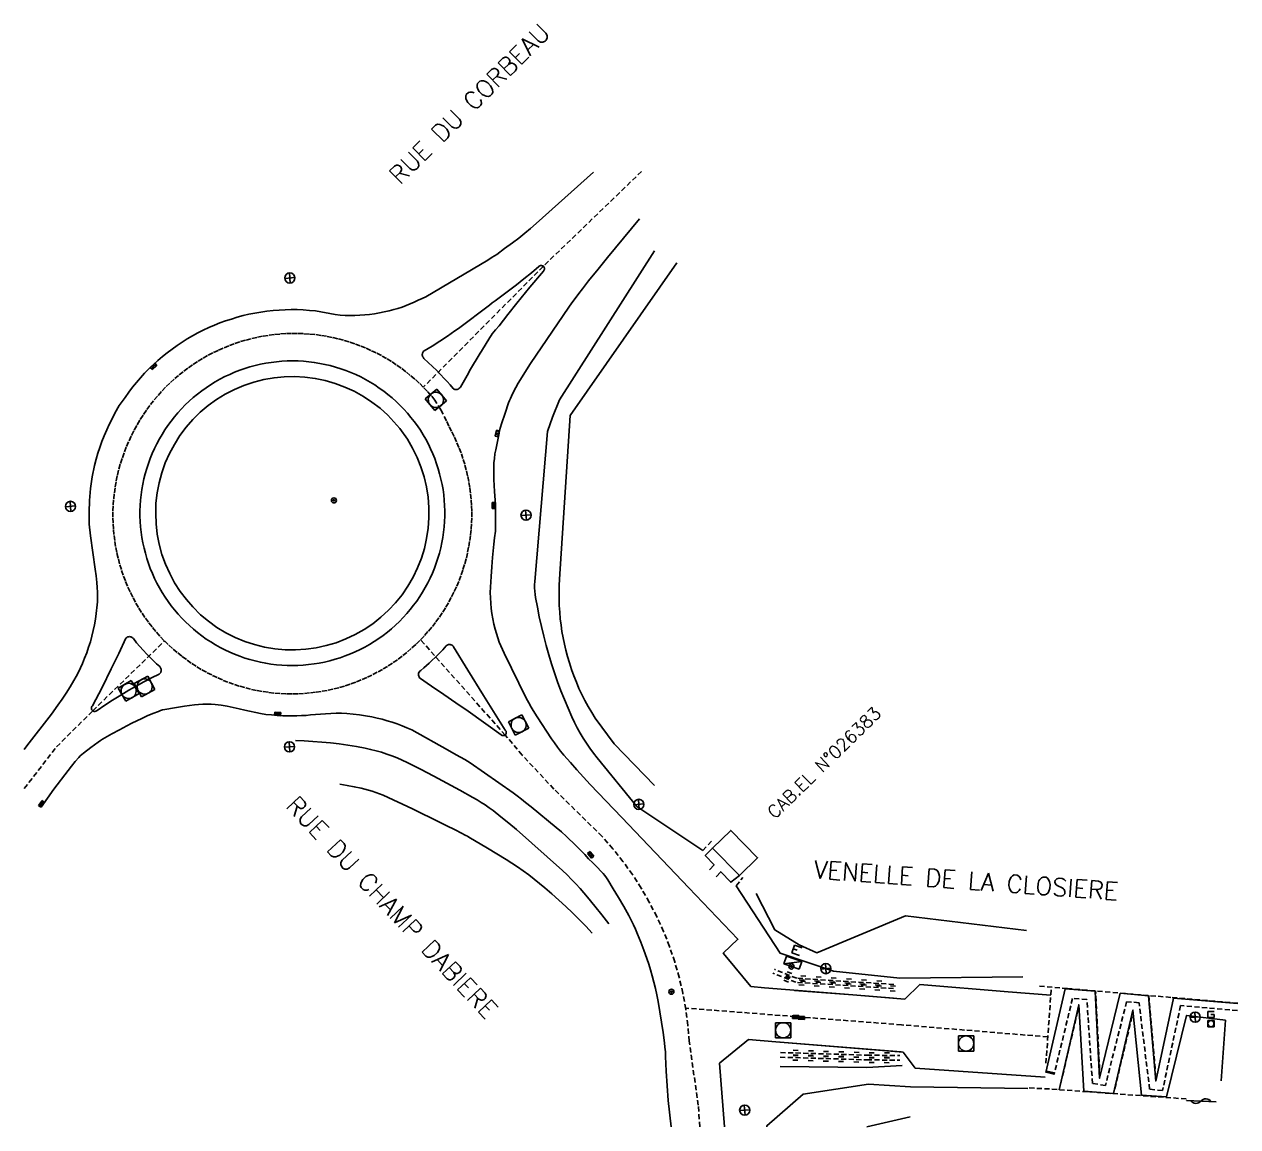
# Model space of a CAD drawing. Header units: millimetres. Extents: x 163000 to 163983, y 152000 to 152911.
# Drawn here: x 163000 to 163119.6, y 152000 to 152108.6 of the extents above; entities that cross this region are included whole.
import ezdxf
from ezdxf.enums import TextEntityAlignment as Align

# ---------------------------------------------------------------- set-up
doc = ezdxf.new("R2010")
doc.units = ezdxf.units.MM
doc.linetypes.add('DASHED', pattern=[0.75, 0.5, -0.25])
doc.layers.get('0').update_dxf_attribs({"linetype": 'CONTINUOUS'})
for name, color, linetype in [('W0001', 6, 'DASHED'), ('W0006', 2, 'CONTINUOUS'), ('W0008', 7, 'CONTINUOUS'), ('W0014', 7, 'CONTINUOUS'), ('W0015', 2, 'CONTINUOUS'), ('W0060', 7, 'DASHED'), ('W0061', 7, 'CONTINUOUS'), ('W0113', 2, 'DASHED'), ('W0210', 2, 'CONTINUOUS'), ('W0211', 2, 'CONTINUOUS'), ('W0214', 2, 'CONTINUOUS'), ('W0220', 5, 'DASHED'), ('W0221', 2, 'CONTINUOUS'), ('W0310', 3, 'CONTINUOUS'), ('W0400', 7, 'CONTINUOUS'), ('W0402', 7, 'CONTINUOUS'), ('W0412', 7, 'CONTINUOUS'), ('W0420', 7, 'CONTINUOUS'), ('W0430', 7, 'CONTINUOUS'), ('W0431', 7, 'CONTINUOUS'), ('W0469', 7, 'CONTINUOUS'), ('W0856', 7, 'CONTINUOUS'), ('W0989', 7, 'CONTINUOUS'), ('W0991', 7, 'CONTINUOUS')]:
    doc.layers.add(name, color=color, linetype=linetype)
doc.styles.get("Standard").update_dxf_attribs({"font": 'romans.shx', "width": 0.85})

# ---------------------------------------------------------------- blocks, each defined once
blk = doc.blocks.new('T856')
for p, q in [((-0.125, 0), (0.125, 0)), ((0, 0.125), (0, -0.125))]:
    blk.add_line(p, q)
blk.add_ellipse((0, 0), major_axis=(-0.177, 0.177), ratio=1, start_param=3.9269908, end_param=10.2101761)
blk = doc.blocks.new('T430')
at = {"flags": 128}
for points in [[(-0.4, 2.1), (0.4, 2.1)], [(-0.4, 2.1), (-0.4, 1.3)], [(-0.4, 1.7), (0, 1.7)], [(-0.4, 1.3), (0.4, 1.3)], [(0.8, 0.8), (-0.8, 0.8)], [(-0.8, 0.8), (-0.8, 0)], [(0.8, 0.8), (-0.8, 0)], [(-0.8, 0), (0.8, 0)], [(0.8, 0), (0.8, 0.8)]]:
    blk.add_lwpolyline(points, dxfattribs=at)
blk = doc.blocks.new('T412')
for p, q in [((-0.3, 1.2), (0.3, 1.2)), ((-0.3, 1.2), (-0.3, 0.6)), ((-0.3, 0.6), (0.3, 0.6)), ((-0.3, 0.3), (0.3, 0.3)), ((-0.3, -0.3), (-0.3, 0.3)), ((0, 0.9), (0.3, 0.9)), ((0.3, 0.9), (0.3, 0.6)), ((0.3, 0.3), (0.3, -0.3)), ((0.3, -0.3), (-0.3, -0.3))]:
    blk.add_line(p, q)
blk.add_ellipse((0, 0), major_axis=(0.212, 0.212), ratio=1, start_param=5.497787, end_param=11.780972)
blk = doc.blocks.new('T400')
for p, q in [((-0.15, 0.3), (0.15, 0.3)), ((-0.15, -0.25), (-0.15, 0.3)), ((-0.15, 0.15), (0.15, 0.15)), ((-0.15, 0), (0.15, 0)), ((0.15, 0.3), (0.15, -0.25)), ((-0.15, -0.15), (0.15, -0.15)), ((-0.15, -0.25), (-0.15, -0.3)), ((-0.15, -0.3), (0.15, -0.3)), ((0.15, -0.3), (0.15, -0.25))]:
    blk.add_line(p, q)
blk = doc.blocks.new('T420')
for p, q in [((0.75, 0.75), (-0.75, 0.75)), ((-0.75, 0.75), (-0.75, -0.75)), ((0.75, 0.75), (0.75, -0.75)), ((0.75, -0.75), (-0.75, -0.75))]:
    blk.add_line(p, q)
blk.add_ellipse((0, 0), major_axis=(-0.53, 0.53), ratio=1, start_param=3.926991, end_param=10.210176)
blk = doc.blocks.new('T469')
at = {"color": 0, "linetype": 'Continuous', "flags": 128}
for points in [[(-0.35, 0.35), (0.35, -0.35)], [(-0.35, -0.35), (0.35, 0.35)]]:
    blk.add_lwpolyline(points, dxfattribs=at)
at = {"color": 0, "linetype": 'Continuous'}
blk.add_circle((0, 0), 0.5, dxfattribs=at)
blk = doc.blocks.new('t310o')
at = {"color": 0, "linetype": 'Continuous'}
for centre, start, end in [((-0.5, 0.38), 216.8699, 323.1304), ((0.5, -0.37), 36.8699, 143.1303)]:
    blk.add_arc(centre, 0.625, start, end, dxfattribs=at)
blk = doc.blocks.new('t220o')
at = {"color": 0, "linetype": 'Continuous'}
for p, q in [((-0.25, 0.25), (0.25, 0.25)), ((-0.25, -0.25), (0.25, -0.25))]:
    blk.add_line(p, q, dxfattribs=at)

msp = doc.modelspace()

# ---------------------------------------------------------------- linework, layer by layer
at = {"layer": 'W0001'}
for points in [[(163060.83, 152094.12), (163051.13, 152084.76), (163039.32, 152072.86)], [(163040.47, 152071.58), (163040.1, 152072.02), (163039.72, 152072.45), (163039.32, 152072.86), (163038.9, 152073.27), (163038.48, 152073.66), (163038.04, 152074.03), (163037.59, 152074.39), (163037.13, 152074.74), (163036.66, 152075.07), (163036.18, 152075.39), (163035.69, 152075.69), (163035.19, 152075.97), (163034.68, 152076.24), (163034.16, 152076.49), (163033.63, 152076.73), (163033.1, 152076.94), (163032.56, 152077.14), (163032.01, 152077.33), (163031.46, 152077.49), (163030.9, 152077.64), (163030.34, 152077.77), (163029.77, 152077.88), (163029.21, 152077.97), (163028.63, 152078.05), (163028.06, 152078.1), (163027.49, 152078.14), (163026.91, 152078.16), (163026.33, 152078.16), (163025.76, 152078.14), (163025.18, 152078.1), (163024.61, 152078.05), (163024.04, 152077.97), (163023.47, 152077.88), (163022.9, 152077.77), (163022.34, 152077.64), (163021.79, 152077.49), (163021.23, 152077.33), (163020.69, 152077.14), (163020.15, 152076.94), (163019.61, 152076.72), (163019.09, 152076.49), (163018.57, 152076.24), (163018.06, 152075.97), (163017.56, 152075.69), (163017.07, 152075.38), (163016.59, 152075.07), (163016.12, 152074.74), (163015.66, 152074.39), (163015.21, 152074.03), (163014.77, 152073.65), (163014.35, 152073.26), (163013.93, 152072.86), (163013.52, 152072.43), (163013.13, 152071.99), (163012.75, 152071.53), (163012.38, 152071.07), (163012.03, 152070.59), (163011.7, 152070.1), (163011.38, 152069.6), (163011.08, 152069.08), (163010.79, 152068.56), (163010.53, 152068.03), (163010.28, 152067.49), (163010.05, 152066.95), (163009.83, 152066.39), (163009.64, 152065.83), (163009.46, 152065.27), (163009.3, 152064.69), (163009.17, 152064.12), (163009.05, 152063.53), (163008.95, 152062.95), (163008.87, 152062.36), (163008.8, 152061.77), (163008.76, 152061.18), (163008.74, 152060.59), (163008.74, 152060), (163008.76, 152059.41), (163008.79, 152058.83), (163008.85, 152058.24), (163008.92, 152057.66), (163009.02, 152057.08), (163009.13, 152056.51), (163009.27, 152055.94), (163009.42, 152055.37), (163009.59, 152054.81), (163009.78, 152054.25), (163009.99, 152053.71), (163010.22, 152053.16), (163010.46, 152052.63), (163010.72, 152052.11), (163011, 152051.59), (163011.3, 152051.09), (163011.61, 152050.59), (163011.94, 152050.11), (163012.29, 152049.63), (163012.65, 152049.17), (163013.03, 152048.72), (163013.42, 152048.28), (163013.82, 152047.86), (163014.24, 152047.45), (163014.67, 152047.06), (163015.12, 152046.68), (163015.57, 152046.32), (163016.04, 152045.97), (163016.52, 152045.63), (163017.01, 152045.32), (163017.51, 152045.02), (163018.02, 152044.73), (163018.54, 152044.47), (163019.07, 152044.22), (163019.6, 152043.98), (163020.15, 152043.77), (163020.7, 152043.57), (163021.25, 152043.39), (163021.82, 152043.24), (163022.38, 152043.09), (163022.95, 152042.97), (163023.53, 152042.87), (163024.11, 152042.79), (163024.69, 152042.72), (163025.27, 152042.68), (163025.85, 152042.65), (163026.44, 152042.64), (163027.02, 152042.65), (163027.61, 152042.69), (163028.19, 152042.74), (163028.77, 152042.81), (163029.35, 152042.9), (163029.93, 152043), (163030.5, 152043.13), (163031.07, 152043.28), (163031.63, 152043.44), (163032.19, 152043.63), (163032.74, 152043.83), (163033.28, 152044.05), (163033.81, 152044.28), (163034.34, 152044.54), (163034.86, 152044.81), (163035.37, 152045.1), (163035.87, 152045.4), (163036.36, 152045.73), (163036.84, 152046.06), (163037.3, 152046.42), (163037.76, 152046.79), (163038.2, 152047.17), (163038.63, 152047.56), (163039.04, 152047.98), (163039.45, 152048.4), (163039.83, 152048.84), (163040.21, 152049.29), (163040.56, 152049.75), (163040.91, 152050.22), (163041.23, 152050.71), (163041.54, 152051.2), (163041.84, 152051.7), (163042.11, 152052.22), (163042.37, 152052.74), (163042.61, 152053.27), (163042.84, 152053.81), (163043.05, 152054.36), (163043.23, 152054.91), (163043.41, 152055.47), (163043.56, 152056.03), (163043.69, 152056.6), (163043.8, 152057.17), (163043.9, 152057.75), (163043.98, 152058.33), (163044.03, 152058.91), (163044.07, 152059.49), (163044.09, 152060.08), (163044.09, 152060.66), (163044.07, 152061.24), (163044.03, 152061.83), (163043.97, 152062.41), (163043.9, 152062.99), (163043.8, 152063.56), (163043.68, 152064.14), (163043.55, 152064.71), (163043.4, 152065.27), (163043.23, 152065.83), (163043.04, 152066.38), (163042.83, 152066.93), (163042.6, 152067.47), (163042.36, 152068), (163042.1, 152068.52), (163041.82, 152069.03), (163041.61, 152069.54), (163041.05, 152070.62), (163041.05, 152070.62), (163040.47, 152071.58), (163040.47, 152071.58), (163040.47, 152071.58)], [(163000, 152033.32), (163003.17, 152037.42), (163006.75, 152040.98), (163013.82, 152047.86)], [(163066.57, 152000), (163066.41, 152002.12), (163065.52, 152008.42), (163065.39, 152010.01), (163065.18, 152011.59), (163064.89, 152013.16), (163064.53, 152014.72), (163064.09, 152016.25), (163063.58, 152017.77), (163062.99, 152019.25), (163062.33, 152020.7), (163061.59, 152022.12), (163060.79, 152023.51), (163059.93, 152024.85), (163058.99, 152026.14), (163058, 152027.39), (163056.94, 152028.59), (163052.18, 152033.27), (163049.07, 152036.62), (163047.39, 152038.58), (163039.04, 152047.98)], [(163100.86, 152008.85), (163086.43, 152010.04), (163065.16, 152011.69)]]:
    msp.add_lwpolyline(points, dxfattribs=at)
at = {"layer": 'W0006'}
msp.add_lwpolyline([(163104.4, 152003.52), (163104.4, 152003.52), (163103.91, 152012.02)], dxfattribs=at)
at = {"layer": 'W0008'}
for points in [[(163056.1, 152094.06), (163050.45, 152089), (163049.89, 152088.51), (163049.33, 152088.04), (163048.72, 152087.55), (163048.1, 152087.08), (163047.33, 152086.51), (163046.55, 152085.95), (163046.12, 152085.66), (163045.68, 152085.39), (163039.58, 152081.78), (163039.2, 152081.61), (163038.82, 152081.42), (163038.43, 152081.24), (163038.03, 152081.07), (163037.63, 152080.91), (163037.23, 152080.76), (163036.82, 152080.63), (163036.41, 152080.51), (163035.94, 152080.38), (163035.46, 152080.27), (163034.99, 152080.18), (163034.51, 152080.1), (163034.03, 152080.03), (163033.55, 152079.98), (163033.06, 152079.95), (163032.58, 152079.93), (163032.09, 152079.93), (163031.61, 152079.94), (163031.12, 152079.97), (163030.64, 152080.02), (163028.69, 152080.37), (163028.09, 152080.43), (163027.49, 152080.47), (163026.9, 152080.5), (163026.3, 152080.5), (163025.7, 152080.49), (163025.1, 152080.46), (163024.51, 152080.41), (163023.91, 152080.35), (163023.32, 152080.26), (163022.73, 152080.16), (163022.14, 152080.04), (163021.56, 152079.91), (163020.98, 152079.75), (163020.41, 152079.58), (163019.84, 152079.39), (163019.28, 152079.19), (163018.73, 152078.97), (163018.18, 152078.73), (163017.63, 152078.48), (163017.1, 152078.21), (163016.58, 152077.92), (163016.06, 152077.62), (163015.55, 152077.3), (163015.05, 152076.97), (163014.57, 152076.62), (163014.09, 152076.26), (163013.62, 152075.89), (163013.17, 152075.5), (163012.72, 152075.1), (163012.29, 152074.68), (163011.86, 152074.24), (163011.45, 152073.79), (163011.05, 152073.32), (163010.66, 152072.85), (163010.29, 152072.36), (163009.93, 152071.86), (163009.34, 152071.06), (163009.34, 152071.06), (163008.92, 152070.29), (163008.66, 152069.75), (163008.38, 152069.2), (163008.12, 152068.65), (163007.88, 152068.08), (163007.65, 152067.51), (163007.44, 152066.93), (163007.25, 152066.35), (163007.08, 152065.76), (163006.93, 152065.16), (163006.69, 152064.02), (163006.52, 152062.87), (163006.42, 152061.71), (163006.38, 152060.54), (163006.41, 152059.38), (163006.51, 152058.21), (163006.98, 152054.94), (163007.07, 152054.28), (163007.14, 152053.61), (163007.18, 152053.13), (163007.2, 152052.66), (163007.2, 152052.35), (163007.2, 152052.04), (163007.2, 152051.73), (163007.19, 152051.42), (163007.1, 152050.58), (163007.02, 152050.01), (163006.92, 152049.45), (163006.8, 152048.89), (163006.66, 152048.33), (163006.51, 152047.78), (163006.34, 152047.24), (163006.16, 152046.69), (163005.95, 152046.16), (163005.74, 152045.63), (163005.54, 152045.2), (163005.34, 152044.77), (163005.12, 152044.36), (163004.88, 152043.95), (163004.51, 152043.33), (163004.13, 152042.72), (163003.73, 152042.12), (163003.32, 152041.52), (163002.69, 152040.64), (163000.26, 152037.53), (163000, 152037.18)], [(163101.15, 152012.96), (163096.95, 152013.3), (163088.25, 152014.01), (163086.77, 152012.58), (163081.63, 152013), (163072.95, 152013.67), (163071.6, 152013.81), (163069.23, 152016.68), (163068.88, 152017.1), (163070.32, 152018.47), (163065.47, 152023.55), (163058.87, 152030.46), (163055.76, 152033.72), (163055.1, 152034.43), (163054.45, 152035.15), (163053.81, 152035.88), (163053.18, 152036.61), (163052.85, 152037), (163052.55, 152037.41), (163052.25, 152037.82), (163051.96, 152038.23), (163050.55, 152040.38), (163050.15, 152041.01), (163050.05, 152041.17), (163049.96, 152041.34), (163049.71, 152041.78), (163049.46, 152042.22), (163047.28, 152046.65), (163047.11, 152047.01), (163046.96, 152047.37), (163046.81, 152047.74), (163046.66, 152048.16), (163046.53, 152048.59), (163046.4, 152049.02), (163046.28, 152049.53), (163046.17, 152050.04), (163046.08, 152050.55), (163046.01, 152051.07), (163045.96, 152051.59), (163045.93, 152052.12), (163045.92, 152052.64), (163045.93, 152053.16), (163045.96, 152053.69), (163046, 152054.22), (163046.07, 152055.16), (163046.14, 152056.09), (163046.2, 152056.74), (163046.26, 152057.38), (163046.33, 152058.03), (163046.42, 152058.69), (163046.43, 152059.24), (163046.44, 152059.79), (163046.44, 152060.34), (163046.43, 152060.89), (163046.42, 152061.31), (163046.4, 152061.73), (163046.38, 152062.16), (163046.35, 152062.58), (163046.3, 152063.18), (163046.27, 152063.78), (163046.26, 152064.39), (163046.26, 152064.99), (163046.28, 152065.42), (163046.32, 152065.85), (163046.37, 152066.28), (163046.45, 152066.7), (163046.78, 152068.34), (163046.84, 152068.61), (163046.93, 152068.93), (163047.03, 152069.25), (163047.37, 152070.29), (163047.73, 152071.32), (163047.81, 152071.55), (163047.9, 152071.76), (163048, 152071.98), (163048.22, 152072.41), (163048.44, 152072.83), (163048.67, 152073.25), (163049.89, 152075.21), (163053.67, 152080.74), (163053.97, 152081.16), (163054.27, 152081.59), (163054.63, 152082.08), (163054.99, 152082.56), (163055.3, 152082.96), (163055.61, 152083.35), (163056.54, 152084.5), (163057.47, 152085.63), (163060.63, 152089.45)], [(163038.1, 152069.88), (163037.76, 152070.29), (163037.4, 152070.69), (163037.03, 152071.07), (163036.65, 152071.44), (163036.25, 152071.8), (163035.84, 152072.14), (163035.42, 152072.47), (163034.98, 152072.78), (163034.54, 152073.08), (163034.08, 152073.36), (163033.62, 152073.62), (163033.15, 152073.87), (163032.67, 152074.1), (163032.18, 152074.31), (163031.68, 152074.51), (163031.18, 152074.68), (163030.67, 152074.84), (163030.15, 152074.99), (163029.63, 152075.11), (163029.11, 152075.21), (163028.58, 152075.3), (163028.05, 152075.37), (163027.52, 152075.42), (163026.99, 152075.45), (163026.46, 152075.46), (163025.92, 152075.45), (163025.39, 152075.42), (163024.86, 152075.37), (163024.33, 152075.31), (163023.8, 152075.22), (163023.28, 152075.12), (163022.76, 152075), (163022.24, 152074.86), (163021.73, 152074.7), (163021.23, 152074.53), (163020.73, 152074.33), (163020.24, 152074.12), (163019.76, 152073.9), (163019.28, 152073.65), (163018.82, 152073.39), (163018.36, 152073.11), (163017.92, 152072.81), (163017.48, 152072.5), (163017.06, 152072.18), (163016.65, 152071.84), (163016.25, 152071.48), (163015.86, 152071.12), (163015.49, 152070.73), (163015.14, 152070.34), (163014.79, 152069.94), (163014.47, 152069.52), (163014.15, 152069.1), (163013.86, 152068.66), (163013.58, 152068.21), (163013.31, 152067.76), (163013.06, 152067.29), (163012.83, 152066.81), (163012.61, 152066.33), (163012.41, 152065.84), (163012.23, 152065.34), (163012.07, 152064.84), (163011.92, 152064.33), (163011.79, 152063.82), (163011.68, 152063.3), (163011.59, 152062.78), (163011.51, 152062.26), (163011.46, 152061.73), (163011.42, 152061.21), (163011.4, 152060.68), (163011.4, 152060.15), (163011.42, 152059.62), (163011.46, 152059.09), (163011.52, 152058.57), (163011.59, 152058.05), (163011.69, 152057.53), (163011.8, 152057.01), (163011.93, 152056.5), (163012.07, 152055.99), (163012.24, 152055.49), (163012.42, 152054.99), (163012.62, 152054.5), (163012.84, 152054.02), (163013.07, 152053.55), (163013.32, 152053.08), (163013.59, 152052.63), (163013.87, 152052.18), (163014.17, 152051.75), (163014.49, 152051.32), (163014.81, 152050.91), (163015.16, 152050.51), (163015.51, 152050.11), (163015.89, 152049.74), (163016.27, 152049.37), (163016.67, 152049.02), (163017.08, 152048.68), (163017.5, 152048.36), (163017.93, 152048.05), (163018.38, 152047.76), (163018.83, 152047.48), (163019.29, 152047.23), (163019.76, 152046.98), (163020.25, 152046.76), (163020.73, 152046.55), (163021.23, 152046.36), (163021.73, 152046.18), (163022.24, 152046.03), (163022.75, 152045.89), (163023.27, 152045.77), (163023.79, 152045.67), (163024.31, 152045.58), (163024.84, 152045.52), (163025.37, 152045.47), (163025.9, 152045.45), (163026.43, 152045.44), (163026.96, 152045.45), (163027.49, 152045.48), (163028.02, 152045.53), (163028.55, 152045.59), (163029.07, 152045.68), (163029.59, 152045.78), (163030.11, 152045.91), (163030.63, 152046.05), (163031.13, 152046.21), (163031.63, 152046.38), (163032.13, 152046.58), (163032.62, 152046.79), (163033.1, 152047.02), (163033.57, 152047.26), (163034.03, 152047.52), (163034.49, 152047.8), (163034.93, 152048.1), (163035.36, 152048.41), (163035.78, 152048.73), (163036.19, 152049.07), (163036.59, 152049.42), (163036.97, 152049.79), (163037.34, 152050.17), (163037.7, 152050.55), (163038.04, 152050.96), (163038.36, 152051.37), (163038.67, 152051.79), (163038.97, 152052.23), (163039.25, 152052.67), (163039.51, 152053.12), (163039.76, 152053.59), (163040, 152054.06), (163040.21, 152054.54), (163040.41, 152055.02), (163040.59, 152055.52), (163040.76, 152056.02), (163040.91, 152056.52), (163041.03, 152057.03), (163041.15, 152057.55), (163041.24, 152058.06), (163041.32, 152058.58), (163041.37, 152059.11), (163041.41, 152059.63), (163041.43, 152060.16), (163041.43, 152060.68), (163041.42, 152061.21), (163041.38, 152061.73), (163041.33, 152062.25), (163041.26, 152062.77), (163041.17, 152063.29), (163041.06, 152063.81), (163040.93, 152064.32), (163040.79, 152064.82), (163040.63, 152065.32), (163040.45, 152065.82), (163040.26, 152066.31), (163040.04, 152066.79), (163039.82, 152067.26), (163039.57, 152067.73), (163039.31, 152068.18), (163039.03, 152068.63), (163038.74, 152069.07), (163038.43, 152069.49), (163038.1, 152069.88)], [(163063.74, 152000), (163063.43, 152002.6), (163063.43, 152002.6), (163063.34, 152004.04), (163063.26, 152005.49), (163063.19, 152006.93), (163063.17, 152007.38), (163063.13, 152007.83), (163063.08, 152008.28), (163062.94, 152009.3), (163062.79, 152010.31), (163062.63, 152011.33), (163062.45, 152012.34), (163062.33, 152012.98), (163062.19, 152013.62), (163062.04, 152014.25), (163061.88, 152014.88), (163061.72, 152015.45), (163061.54, 152016.02), (163061.35, 152016.58), (163061.06, 152017.39), (163060.76, 152018.19), (163060.44, 152018.98), (163060.24, 152019.45), (163060.03, 152019.9), (163059.81, 152020.35), (163059.57, 152020.8), (163059.07, 152021.69), (163058.56, 152022.57), (163058.04, 152023.44), (163057.51, 152024.31), (163057.36, 152024.53), (163057.2, 152024.75), (163057.03, 152024.96), (163056.85, 152025.16), (163056.45, 152025.58), (163056.03, 152026), (163055.61, 152026.4), (163055.25, 152026.82), (163054.34, 152027.71), (163053.42, 152028.58), (163052.92, 152029.04), (163052.4, 152029.48), (163049.95, 152031.51), (163049.4, 152031.96), (163048.99, 152032.28), (163048.58, 152032.59), (163048.16, 152032.89), (163046.76, 152033.88), (163045.36, 152034.86), (163043.95, 152035.84), (163043.68, 152036.01), (163043.41, 152036.18), (163042.56, 152036.65), (163041.7, 152037.12), (163038.18, 152039.11), (163037.71, 152039.31), (163037.23, 152039.5), (163036.74, 152039.68), (163036.25, 152039.85), (163035.76, 152040), (163035.26, 152040.14), (163034.76, 152040.26), (163034.25, 152040.37), (163033.63, 152040.48), (163033.02, 152040.57), (163032.4, 152040.64), (163031.77, 152040.7), (163031.25, 152040.73), (163030.73, 152040.73), (163030.21, 152040.72), (163029.69, 152040.69), (163028.2, 152040.57), (163027.78, 152040.52), (163027.32, 152040.5), (163026.86, 152040.48), (163026.4, 152040.47), (163025.94, 152040.48), (163025.48, 152040.49), (163024.92, 152040.52), (163024.36, 152040.57), (163023.79, 152040.63), (163023.29, 152040.7), (163021.74, 152041.03), (163021.17, 152041.18), (163020.58, 152041.31), (163020, 152041.43), (163019.41, 152041.52), (163018.82, 152041.59), (163018.41, 152041.63), (163018, 152041.64), (163017.59, 152041.64), (163017.18, 152041.61), (163016.78, 152041.57), (163015.79, 152041.43), (163014.81, 152041.27), (163013.84, 152041.1), (163013.63, 152041.06), (163013.42, 152041), (163013.21, 152040.92), (163012.67, 152040.7), (163012.12, 152040.47), (163011.58, 152040.23), (163011.09, 152040), (163010.6, 152039.76), (163010.12, 152039.51), (163009.37, 152039.11), (163008.63, 152038.7), (163008.17, 152038.45), (163007.72, 152038.18), (163007.5, 152038.04), (163007.29, 152037.89), (163006.55, 152037.35), (163005.82, 152036.79), (163005.67, 152036.67), (163005.52, 152036.53), (163005.39, 152036.39), (163005.02, 152035.97), (163004.67, 152035.53), (163004.32, 152035.09), (163002.92, 152033.26), (163001.65, 152031.49)], [(163117.92, 152004.52), (163118.35, 152010.5)], [(163100.59, 152004.88), (163087.79, 152005.78), (163086.6, 152007.35), (163074.04, 152008.35), (163071.36, 152008.58), (163068.51, 152006.25), (163069, 152000)]]:
    msp.add_lwpolyline(points, dxfattribs=at)
at = {"layer": 'W0014'}
for points in [[(163016.6, 152051.22), (163017.38, 152050.45), (163018.16, 152049.8), (163018.99, 152049.2), (163019.87, 152048.67), (163020.78, 152048.21), (163021.72, 152047.82), (163022.69, 152047.5), (163023.68, 152047.26), (163024.68, 152047.09), (163025.7, 152047), (163026.72, 152046.98), (163027.74, 152047.04), (163028.75, 152047.18), (163029.75, 152047.4), (163030.73, 152047.69), (163031.68, 152048.06), (163032.6, 152048.49), (163033.49, 152048.99), (163034.33, 152049.56), (163035.14, 152050.2), (163035.89, 152050.89), (163036.58, 152051.63), (163037.22, 152052.42), (163037.8, 152053.26), (163038.31, 152054.14), (163038.75, 152055.06), (163039.13, 152056.01), (163039.43, 152056.98), (163039.65, 152057.97), (163039.8, 152058.98), (163039.88, 152060), (163039.87, 152061.01), (163039.79, 152062.03), (163039.63, 152063.04), (163039.4, 152064.03), (163039.09, 152065), (163038.72, 152065.94), (163038.27, 152066.86), (163037.75, 152067.73), (163037, 152068.78), (163035.82, 152070.09), (163035.06, 152070.78), (163034.26, 152071.4), (163033.41, 152071.96), (163032.52, 152072.46), (163031.6, 152072.88), (163030.64, 152073.24), (163029.66, 152073.52), (163028.67, 152073.73), (163027.66, 152073.86), (163026.64, 152073.92), (163025.62, 152073.89), (163024.61, 152073.79), (163023.61, 152073.62), (163022.62, 152073.37), (163021.65, 152073.04), (163020.72, 152072.65), (163019.81, 152072.18), (163018.94, 152071.65), (163018.12, 152071.05), (163017.34, 152070.39), (163016.62, 152069.67), (163015.95, 152068.91), (163015.33, 152068.09), (163014.79, 152067.23), (163014.3, 152066.33), (163013.89, 152065.4), (163013.55, 152064.43), (163013.29, 152063.45), (163013.1, 152062.45), (163012.98, 152061.43), (163012.95, 152060.41), (163012.99, 152059.39), (163013.1, 152058.38), (163013.3, 152057.38), (163013.57, 152056.39), (163013.91, 152055.43), (163014.33, 152054.5), (163014.81, 152053.6), (163015.36, 152052.74), (163015.98, 152051.93), (163016.6, 152051.22)], [(163067.81, 152027.45), (163067.1, 152026.73), (163067.97, 152025.8), (163067.51, 152025.32)], [(163070.46, 152024.76), (163069.62, 152024.08), (163068.62, 152025.12), (163068.16, 152024.63)]]:
    msp.add_lwpolyline(points, dxfattribs=at)
at = {"layer": 'W0015'}
for points in [[(163039.4, 152076.45), (163040.18, 152076.91), (163040.94, 152077.4), (163041.7, 152077.89), (163042.07, 152078.14), (163042.44, 152078.4), (163042.8, 152078.66), (163045.84, 152080.95), (163046.12, 152081.16), (163046.4, 152081.37), (163048.5, 152082.96), (163048.87, 152083.24), (163049.23, 152083.53), (163049.97, 152084.14), (163050.69, 152084.74), (163050.73, 152084.79), (163050.79, 152084.82), (163050.85, 152084.84), (163050.91, 152084.85), (163050.98, 152084.85), (163051.04, 152084.83), (163051.1, 152084.81), (163051.15, 152084.77), (163051.19, 152084.72), (163051.23, 152084.66), (163051.25, 152084.6), (163051.25, 152084.53), (163051.25, 152084.47), (163051.23, 152084.41), (163051.2, 152084.35), (163051.15, 152084.3), (163049.83, 152082.73), (163048.55, 152081.14), (163047.66, 152080.02), (163046.78, 152078.9), (163046.43, 152078.5), (163046.12, 152078.11), (163045.99, 152077.94), (163045.87, 152077.75), (163045.04, 152076.42), (163044.91, 152076.21), (163044.82, 152076.05), (163043.98, 152074.64), (163043.63, 152074.03), (163042.97, 152072.88), (163042.91, 152072.8), (163042.83, 152072.73), (163042.75, 152072.68), (163042.65, 152072.65), (163042.58, 152072.64), (163042.51, 152072.64), (163042.44, 152072.64), (163042.37, 152072.66), (163042.31, 152072.69), (163042.25, 152072.72), (163041.96, 152073.08), (163041.66, 152073.42), (163041.35, 152073.75), (163041.04, 152074.08), (163040.64, 152074.5), (163040.23, 152074.9), (163039.81, 152075.3), (163039.38, 152075.69), (163039.33, 152075.74), (163039.29, 152075.81), (163039.25, 152075.87), (163039.23, 152075.94), (163039.22, 152076.01), (163039.22, 152076.09), (163039.23, 152076.16), (163039.24, 152076.22), (163039.27, 152076.29), (163039.3, 152076.35), (163039.35, 152076.41), (163039.4, 152076.45)], [(163010.02, 152048.15), (163010.1, 152048.21), (163010.18, 152048.26), (163010.28, 152048.28), (163010.37, 152048.29), (163010.45, 152048.28), (163010.52, 152048.26), (163010.58, 152048.24), (163010.64, 152048.2), (163010.7, 152048.15), (163010.75, 152048.1), (163011.07, 152047.69), (163011.4, 152047.31), (163011.73, 152046.94), (163012.07, 152046.57), (163012.38, 152046.25), (163012.7, 152045.93), (163013.02, 152045.62), (163013.35, 152045.33), (163013.39, 152045.28), (163013.43, 152045.22), (163013.46, 152045.16), (163013.48, 152045.09), (163013.49, 152045.02), (163013.49, 152044.95), (163013.48, 152044.88), (163013.47, 152044.82), (163013.44, 152044.75), (163013.4, 152044.7), (163013.36, 152044.64), (163013.3, 152044.59), (163012.54, 152044.22), (163011.78, 152043.82), (163011.03, 152043.42), (163010.29, 152043), (163009.5, 152042.53), (163008.71, 152042.04), (163007.94, 152041.54), (163007.17, 152041.01), (163007.11, 152040.96), (163007.04, 152040.93), (163006.96, 152040.92), (163006.89, 152040.92), (163006.82, 152040.94), (163006.75, 152040.98), (163006.7, 152041.03), (163006.66, 152041.08), (163006.64, 152041.15), (163006.63, 152041.21), (163006.63, 152041.28), (163006.64, 152041.35), (163006.67, 152041.41), (163006.72, 152041.46), (163007.67, 152043.27), (163008.57, 152045.1), (163009.31, 152046.62), (163010.02, 152048.15)], [(163046.98, 152038.62), (163043.73, 152040.93), (163042.54, 152041.77), (163041.34, 152042.58), (163040.14, 152043.4), (163038.95, 152044.23), (163038.9, 152044.31), (163038.87, 152044.4), (163038.85, 152044.5), (163038.85, 152044.59), (163038.86, 152044.66), (163038.89, 152044.74), (163038.92, 152044.8), (163038.97, 152044.87), (163039.02, 152044.92), (163039.07, 152044.96), (163039.36, 152045.2), (163039.63, 152045.43), (163039.9, 152045.67), (163040.17, 152045.92), (163040.53, 152046.27), (163040.89, 152046.63), (163041.24, 152047), (163041.57, 152047.38), (163041.63, 152047.43), (163041.68, 152047.46), (163041.75, 152047.49), (163041.81, 152047.5), (163041.88, 152047.51), (163041.95, 152047.51), (163042.02, 152047.49), (163042.08, 152047.47), (163042.15, 152047.44), (163042.21, 152047.4), (163042.26, 152047.35), (163042.3, 152047.29), (163043.72, 152044.97), (163045.24, 152042.49), (163047.4, 152039.06), (163047.44, 152039.02), (163047.47, 152038.97), (163047.49, 152038.91), (163047.5, 152038.85), (163047.5, 152038.78), (163047.48, 152038.73), (163047.45, 152038.67), (163047.41, 152038.62), (163047.37, 152038.58), (163047.32, 152038.55), (163047.26, 152038.54), (163047.2, 152038.53), (163047.14, 152038.54), (163047.08, 152038.56), (163047.03, 152038.59), (163046.98, 152038.62)]]:
    msp.add_lwpolyline(points, dxfattribs=at)
at = {"layer": 'W0060'}
msp.add_lwpolyline([(163119.53, 152011.44), (163113.94, 152011.93), (163112.16, 152003.57), (163110.89, 152003.69), (163110.89, 152003.69), (163110.89, 152003.69), (163110.89, 152003.69), (163110.89, 152003.69), (163109.84, 152012.22), (163108.62, 152012.32), (163106.53, 152004.07), (163105.26, 152004.26), (163104.7, 152012.55), (163104.7, 152012.55), (163103.29, 152012.64), (163101.51, 152005.3)], dxfattribs=at)
at = {"layer": 'W0061'}
for points in [[(163119.56, 152012.14), (163113.24, 152012.67), (163111.49, 152004.49), (163110.77, 152012.91), (163107.99, 152013.15), (163105.95, 152004.77), (163105.53, 152013.35), (163102.58, 152013.6), (163102.58, 152013.6), (163100.66, 152005.35)], [(163118.35, 152010.5), (163114.53, 152010.96), (163114.53, 152010.96), (163112.54, 152002.93), (163110.08, 152003.12), (163109.24, 152011.5), (163107.33, 152003.27), (163104.4, 152003.52), (163103.91, 152012.02), (163101.98, 152003.65)]]:
    msp.add_lwpolyline(points, dxfattribs=at)
at = {"layer": 'W0113'}
for points in [[(163066.85, 152027.23), (163067.89, 152028.3)], [(163070.15, 152023.75), (163070.79, 152024.55)], [(163119.57, 152012.16), (163112.98, 152012.74), (163102.78, 152013.62), (163099.9, 152013.87)], [(163100.67, 152006.25), (163101.2, 152013.69)], [(163105.96, 152005.63), (163105.56, 152013.38)], [(163110.81, 152012.92), (163111.47, 152005.19)], [(163103.79, 152011.35), (163101.98, 152003.65)], [(163109.14, 152010.82), (163107.34, 152003.26)], [(163114.48, 152002.74), (163101.03, 152003.72), (163101.03, 152003.72), (163098.97, 152003.82)]]:
    msp.add_lwpolyline(points, dxfattribs=at)
at = {"layer": 'W0210'}
for points in [[(163062.1, 152033.61), (163058.14, 152037.72), (163056.26, 152040.24), (163055.91, 152040.81), (163055.57, 152041.39), (163055.25, 152041.98), (163054.95, 152042.58), (163054.66, 152043.18), (163054.4, 152043.8), (163054.15, 152044.42), (163053.92, 152045.06), (163053.71, 152045.69), (163053.52, 152046.34), (163053.36, 152046.95), (163053.22, 152047.56), (163053.09, 152048.18), (163052.98, 152048.8), (163052.89, 152049.43), (163052.82, 152050.05), (163052.76, 152050.7), (163052.72, 152051.35), (163052.7, 152052.01), (163052.7, 152052.66), (163052.71, 152053.31), (163052.74, 152053.96), (163053.78, 152070.06), (163064.31, 152085.13)], [(163098.75, 152019.34), (163086.83, 152020.79), (163078.1, 152017.13), (163076.34, 152017.92), (163073.95, 152019.39), (163072.11, 152022.98)], [(163083.03, 152000), (163087.28, 152000.98)]]:
    msp.add_lwpolyline(points, dxfattribs=at)
at = {"layer": 'W0211'}
msp.add_lwpolyline([(163055.96, 152019.08), (163055.33, 152019.75), (163054.68, 152020.41), (163054.03, 152021.06), (163053.36, 152021.7), (163052.68, 152022.33), (163051.99, 152022.95), (163051.3, 152023.55), (163050.78, 152023.98), (163050.25, 152024.4), (163049.71, 152024.81), (163049.16, 152025.21), (163048.61, 152025.59), (163048.04, 152025.96), (163047.47, 152026.32), (163045.64, 152027.43), (163043.8, 152028.54), (163043.66, 152028.62), (163043.51, 152028.7), (163042.51, 152029.21), (163041.5, 152029.72), (163040.25, 152030.34), (163038.98, 152030.96), (163038.26, 152031.31), (163035.35, 152032.66), (163035, 152032.81), (163034.64, 152032.94), (163034.28, 152033.07), (163033.91, 152033.17), (163033.21, 152033.34), (163032.51, 152033.5), (163031.81, 152033.63), (163031.11, 152033.75)], dxfattribs=at)
at = {"layer": 'W0214'}
for points in [[(163066.85, 152027.23), (163060.35, 152031.56), (163056.45, 152036.35), (163056.08, 152036.82), (163055.73, 152037.3), (163055.39, 152037.78), (163055.07, 152038.28), (163054.77, 152038.79), (163054.48, 152039.31), (163054.21, 152039.84), (163053.96, 152040.37), (163053.58, 152041.23), (163053.22, 152042.09), (163052.88, 152042.96), (163052.55, 152043.84), (163052.25, 152044.72), (163051.96, 152045.61), (163051.69, 152046.5), (163051.44, 152047.4), (163051.19, 152048.34), (163050.97, 152049.28), (163050.75, 152050.23), (163050.56, 152051.18), (163050.38, 152052.13), (163050.33, 152052.44), (163050.3, 152052.76), (163050.29, 152053.08), (163050.29, 152053.4), (163050.31, 152053.72), (163051.57, 152068.48), (163052.05, 152069.91), (163052.75, 152071.62), (163062.11, 152086.3)], [(163026.71, 152038.05), (163027.58, 152038.02), (163028.44, 152037.97), (163029.31, 152037.9), (163030.17, 152037.81), (163031.03, 152037.71), (163031.89, 152037.59), (163032.74, 152037.45), (163033.59, 152037.29), (163034.13, 152037.17), (163034.66, 152037.04), (163035.19, 152036.89), (163035.71, 152036.72), (163036.22, 152036.54), (163036.73, 152036.33), (163037.23, 152036.11), (163037.72, 152035.88), (163039.03, 152035.22), (163040.34, 152034.54), (163041.63, 152033.86), (163042.92, 152033.16), (163044.2, 152032.45), (163044.62, 152032.22), (163045.02, 152031.96), (163045.42, 152031.7), (163045.81, 152031.43), (163046.2, 152031.15), (163046.97, 152030.54), (163047.74, 152029.92), (163048.49, 152029.28), (163050.02, 152027.95), (163051.54, 152026.6), (163053.04, 152025.23), (163053.49, 152024.81), (163053.92, 152024.37), (163054.35, 152023.92), (163054.76, 152023.46), (163055.49, 152022.61), (163056.21, 152021.74), (163056.92, 152020.87), (163057.61, 152019.98)], [(163098.39, 152014.76), (163086.28, 152014.63), (163079.75, 152015.32), (163074.47, 152017.1), (163070.15, 152023.75)], [(163073.18, 152000), (163073.18, 152000.09), (163076.75, 152003.21), (163083.17, 152004.18), (163087.34, 152003.94), (163098.87, 152003.75)]]:
    msp.add_lwpolyline(points, dxfattribs=at)
at = {"layer": 'W0220'}
for points in [[(163085.66, 152013.62), (163076.02, 152014.23), (163073.77, 152015.14)], [(163085.69, 152014.02), (163076.11, 152014.63), (163073.92, 152015.51)], [(163074.51, 152007.31), (163083.03, 152007.05), (163086.26, 152007.01)], [(163074.49, 152006.85), (163083.02, 152006.59), (163086.26, 152006.55)]]:
    msp.add_lwpolyline(points, dxfattribs=at)
at = {"layer": 'W0221'}
for points in [[(163075.91, 152013.43), (163081.63, 152013), (163085.66, 152012.67)], [(163074.04, 152008.35), (163086.4, 152007.37)], [(163074.48, 152005.95), (163083.03, 152005.85), (163086.5, 152006.03)]]:
    msp.add_lwpolyline(points, dxfattribs=at)
at = {"layer": 'W0310'}
msp.add_lwpolyline([(163114.52, 152002.59), (163114.52, 152002.59), (163117.44, 152002.45)], dxfattribs=at)
at = {"layer": 'W0402'}
msp.add_lwpolyline([(163101.51, 152005.3), (163101.48, 152005.17), (163100.7, 152005.36), (163100.74, 152005.49), (163101.51, 152005.3)], dxfattribs=at)
at = {"layer": 'W0431'}
msp.add_lwpolyline([(163070.46, 152024.76), (163072.26, 152026.5), (163069.61, 152029.19), (163067.81, 152027.45), (163070.46, 152024.76)], dxfattribs=at)

# ---------------------------------------------------------------- block references
at = {"layer": 'W0220'}
for p, rotation in [((163075.17, 152014.58), 157.9793167201013), ((163075.32, 152014.95), 157.9793167199514), ((163076.6, 152014.2), 176.3283419995203), ((163076.75, 152014.59), 176.3283419993775), ((163078.09, 152014.1), 176.3283419995203), ((163078.25, 152014.49), 176.3283419993775), ((163079.75, 152014.4), 176.3283419993775), ((163081.24, 152014.3), 176.3283419993775), ((163082.74, 152014.2), 176.3283419993775), ((163084.24, 152014.11), 176.3283419993775), ((163079.59, 152014.01), 176.3283419995203), ((163081.09, 152013.91), 176.3283419995203), ((163082.58, 152013.81), 176.3283419995203), ((163084.08, 152013.72), 176.3283419995203), ((163085.58, 152013.62), 176.3283419995203), ((163076.01, 152007.27), 358.2191527376784), ((163077.51, 152007.22), 358.2191527376784), ((163079, 152007.17), 358.2191527376784), ((163080.5, 152007.13), 358.2191527376784), ((163082, 152007.08), 358.2191527376784), ((163083.5, 152007.04), 359.2412081386587), ((163085, 152007.02), 359.2412081386587), ((163075.99, 152006.81), 358.2191527377437), ((163077.49, 152006.76), 358.2191527377437), ((163078.99, 152006.71), 358.2191527377437), ((163080.49, 152006.67), 358.2191527377437), ((163081.99, 152006.62), 358.2191527377437), ((163083.49, 152006.58), 359.2412081385641), ((163084.99, 152006.56), 359.2412081385641)]:
    msp.add_blockref('t220o', p, dxfattribs=dict(at, rotation=rotation))
at = {"layer": 'W0310', "rotation": 357.3565129559984}
msp.add_blockref('t310o', (163115.94, 152002.52), dxfattribs=at)
at = {"layer": 'W0400'}
for p, rotation in [((163012.74, 152074.91), 133.2548280573517), ((163046.61, 152068.31), 347.7343166011874), ((163046.26, 152061.2), 1.532640697884673), ((163024.97, 152040.67), 265.7386181196532), ((163001.69, 152031.8), 143.7337829004627), ((163055.8, 152026.79), 220.7374402673654), ((163076.01, 152010.81), 266.7177634505903), ((163076.58, 152010.72), 266.7177634505903)]:
    msp.add_blockref('T400', p, dxfattribs=dict(at, rotation=rotation))
at = {"layer": 'W0412'}
msp.add_blockref('T412', (163116.93, 152010.15), dxfattribs=at)
at = {"layer": 'W0420'}
for p, rotation in [((163040.56, 152071.61), 130.0908530805127), ((163011.86, 152043.37), 208.4760618785653), ((163010.28, 152042.94), 210.6665984721517), ((163048.71, 152039.58), 27.00364794694657)]:
    msp.add_blockref('T420', p, dxfattribs=dict(at, rotation=rotation))
for p in [(163074.78, 152009.5), (163092.8, 152008.2)]:
    msp.add_blockref('T420', p, dxfattribs=at)
at = {"layer": 'W0430', "rotation": 340.6686800042147}
msp.add_blockref('T430', (163075.59, 152015.79), dxfattribs=at)
at = {"layer": 'W0469', "rotation": 139.6612139907839}
for p in [(163026.17, 152083.62), (163004.56, 152061.12), (163049.44, 152060.26), (163026.13, 152037.43), (163060.55, 152031.76), (163078.99, 152015.58), (163115.38, 152010.79), (163070.99, 152001.64)]:
    msp.add_blockref('T469', p, dxfattribs=at)
at = {"layer": 'W0856'}
for p in [(163030.51, 152061.71), (163075.59, 152015.79), (163063.77, 152013.3)]:
    msp.add_blockref('T856', p, dxfattribs=at)

# ---------------------------------------------------------------- texts
at = {"layer": 'W0989'}
for s, rotation, p in [('RUE DU CORBEAU', 44.8633, (163036.4, 152093.34)), ('RUE DU CHAMP DABIERE', 313.2864, (163026.31, 152032.15)), ('VENELLE DE LA CLOSIERE', 355.823, (163077.81, 152025.37))]:
    msp.add_text(s, height=1.75, rotation=rotation, dxfattribs=at).set_placement(p, align=Align.MIDDLE_LEFT)
at = {"layer": 'W0991'}
msp.add_text('CAB.EL N°026383', height=1.25, rotation=44.2854, dxfattribs=at).set_placement((163079.25, 152035.43), align=Align.CENTER)

doc.saveas('drawing.dxf')
